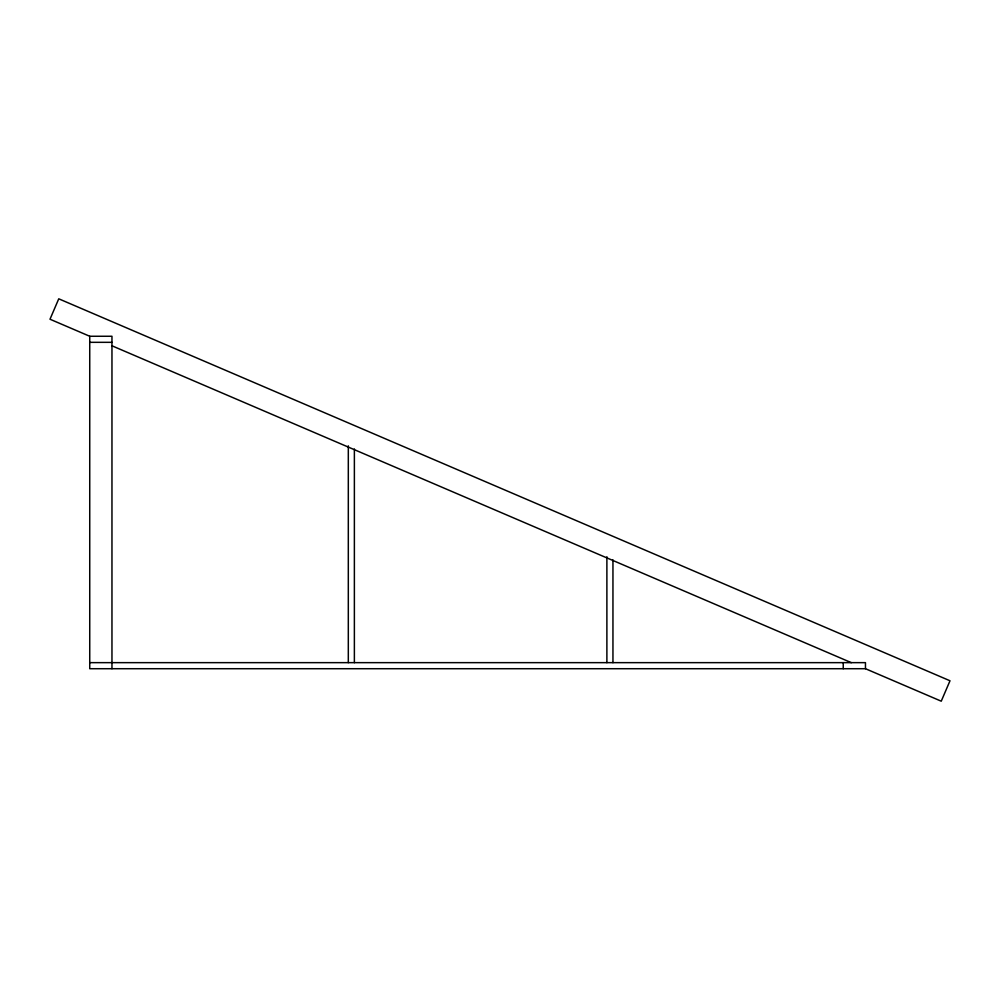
<?xml version="1.0" encoding="UTF-8"?>
<svg xmlns="http://www.w3.org/2000/svg" width="1000" height="1000" viewBox="0 0 1000 1000"><rect width="100%" height="100%" fill="white"/><g stroke="black" fill="none" stroke-linecap="round" stroke-linejoin="round"><path stroke-width="1.5" d="M89.738 336.262L89.738 668.713L865.462 668.713L941.25 701.188L950 680.775L58.75 298.812L50 319.225L89.738 336.262L111.962 336.262L111.962 668.713M89.738 342.325L111.962 342.325M89.738 662.65L865.462 662.65L865.462 668.713M111.962 345.788L851.312 662.65M843.238 662.65L843.238 668.713M612.95 559.862L612.95 662.65M606.888 556.75L606.888 662.65M354.375 448.963L354.375 662.65M348.312 445.85L348.312 662.65"/></g></svg>
